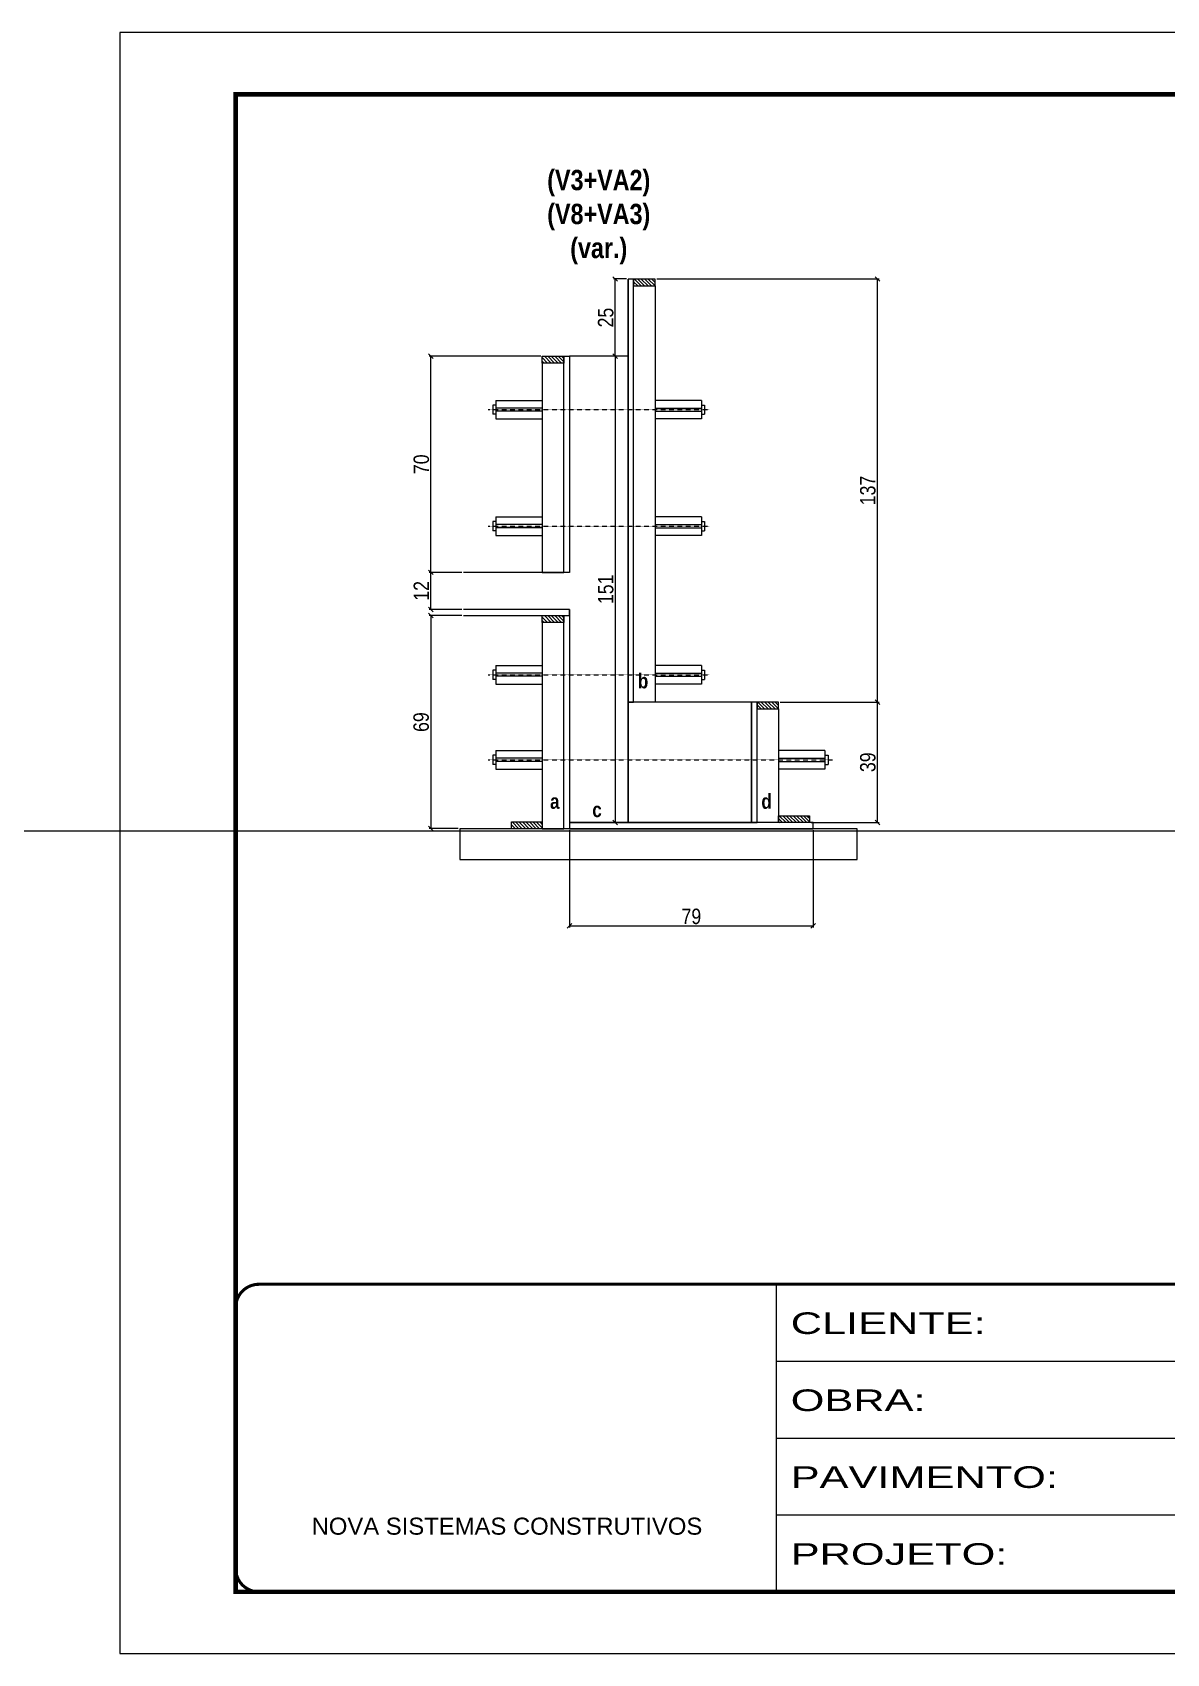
# Model space of a CAD drawing. Extents: x 3330 to 22105, y 1197 to 30204.
# Drawn here: x 14388 to 15123, y 20723 to 21773 of the extents above; entities that cross this region are included whole.
import ezdxf

# ---------------------------------------------------------------- set-up
doc = ezdxf.new("R2010")
doc.units = 0
for name, pattern in [('CONTINUO', [0]), ('DASHED', [0.75, 0.5, -0.25]), ('HIDDEN', [0.375, 0.25, -0.125])]:
    doc.linetypes.add(name, pattern=pattern)
for name, color, linetype in [('barrote', 251, 'Continuous'), ('COTA', 241, 'Continuous'), ('detalhes', 4, 'Continuous'), ('NOMENCLATURA', 7, 'Continuous'), ('Painéis', 200, 'Continuous'), ('SARR_2.2x10', 60, 'Continuous'), ('SARR_2.2x7', 40, 'Continuous'), ('SARR_3.5x7', 81, 'Continuous'), ('TENSOR', 3, 'Continuous')]:
    doc.layers.add(name, color=color, linetype=linetype)
for name, color, linetype, lineweight in [('CONCRETO', 251, 'Continuous', 25), ('Folhas', 255, 'Continuous', 9), ('SARRAFO DE PRESSAO', 251, 'DASHED', 9)]:
    doc.layers.add(name, color=color, linetype=linetype, lineweight=lineweight)
doc.styles.add('ARIAL', font='arial.ttf')
doc.styles.add('COTA TECNICA', font='techl___.ttf', dxfattribs={"height": 10})
doc.styles.add('COTA TECNICA 2X', font='techl___.ttf', dxfattribs={"height": 10})
doc.styles.add('TECNICA', font='techb___.ttf', dxfattribs={"height": 10})
doc.styles.add('Tecnologia', font='')
doc.styles.get('Tecnologia').set_extended_font_data('Forgotten Futurist')
doc.dimstyles.new('PAINEL', dxfattribs={"dimtxt": 10, "dimasz": 3, "dimexe": 3, "dimexo": 3, "dimgap": 3, "dimtad": 1, "dimdec": 1, "dimzin": 12, "dimdsep": 46, "dimtxsty": 'COTA TECNICA', "dimblk1": 'OBLIQUE', "dimblk2": 'OBLIQUE', "dimsah": 1, "dimcen": 0.9, "dimclrd": 4, "dimclre": 4, "dimclrt": 240, "dimadec": 1, "dimazin": 3, "dimtfac": 1, "dimtdec": 1, "dimtmove": 0, "dimatfit": 3, "dimfxl": 1, "dimtolj": 1, "dimtzin": 12, "dimarcsym": 0})
doc.dimstyles.new('SECAO', dxfattribs={"dimscale": 0.333333, "dimtxt": 5, "dimasz": 9, "dimexe": 3, "dimexo": 3, "dimgap": 3, "dimtad": 1, "dimdec": 1, "dimlfac": 0.5, "dimzin": 12, "dimdsep": 46, "dimtxsty": 'COTA TECNICA 2X', "dimblk1": 'OBLIQUE', "dimblk2": 'OBLIQUE', "dimsah": 1, "dimcen": 0.9, "dimclrd": 4, "dimclre": 4, "dimclrt": 240, "dimadec": 1, "dimazin": 3, "dimtfac": 1, "dimtdec": 1, "dimtmove": 0, "dimatfit": 3, "dimfxl": 1, "dimtolj": 1, "dimtzin": 12, "dimarcsym": 0})

# ---------------------------------------------------------------- blocks, each defined once
blk = doc.blocks.new('9999999999')
at = {"color": 30, "linetype": 'CONTINUO'}
for p, q in [((98564.6, 34230.2), (98564.6, 34429.4)), ((98564.6, 34379.6), (99584, 34379.6)), ((98564.6, 34329.8), (99488, 34329.8)), ((99584, 34329.8), (99488, 34329.8)), ((99488, 34329.8), (99488, 34230.2)), ((98564.6, 34280), (99488, 34280))]:
    blk.add_line(p, q, dxfattribs=at)
at = {"color": 30, "linetype": 'CONTINUO', "const_width": 2}
blk.add_lwpolyline([(99584, 34230.2), (99584, 34414.4, 0.414214), (99569, 34429.4), (98229, 34429.4, 0.414214), (98214, 34414.4), (98214, 34245.2, 0.414214), (98229, 34230.2), (99584, 34230.2)], format="xyb", dxfattribs=at)
at = {"layer": 'Folhas'}
blk.add_lwpolyline([(98139, 34190.2), (99624, 34190.2), (99624, 35240.2), (98139, 35240.2)], close=True, dxfattribs=at)
at = {"layer": 'Folhas', "color": 30, "const_width": 3}
blk.add_lwpolyline([(98214, 34230.2), (99584, 34230.2), (99584, 35200.2), (98214, 35200.2)], close=True, dxfattribs=at)
at = {"color": 7, "linetype": 'Continuous', "ltscale": 5, "style": 'ARIAL'}
for s, height, p in [('TRISUL', 15.48, (98837.7, 34393.1)), ('VALDIR NIEMEYER', 15.483, (98837.7, 34343.3)), ('TIPO 1', 15.48, (98837.7, 34293.5)), ('NOVA SISTEMAS CONSTRUTIVOS', 11.059, (98263.2, 34267.2)), ('LATERAIS DE VIGAS', 15.483, (98837.7, 34243.7))]:
    blk.add_text(s, height=height, dxfattribs=at).set_placement(p)
at = {"layer": 'Folhas', "color": 7, "style": 'Tecnologia', "width": 1.5}
for s, p in [('CLIENTE:', (98573.7, 34397.2)), ('OBRA:', (98573.7, 34347.3)), ('PAVIMENTO:', (98573.7, 34297.5)), ('PROJETO:', (98573.7, 34247.7))]:
    blk.add_text(s, height=14, dxfattribs=at).set_placement(p)
blk = doc.blocks.new('_Oblique')
at = {"color": 0, "linetype": 'ByBlock', "lineweight": -2}
blk.add_line((-0.5, -0.5), (0.5, 0.5), dxfattribs=at)
blk = doc.blocks.new('*D2587')
at = {"layer": 'COTA', "color": 4, "lineweight": -2, "transparency": 16777216}
for p, q in [((14872.5, 21339.4), (14936.6, 21339.4)), ((14935.6, 21261.4), (14935.6, 21339.4)), ((14892.5, 21261.4), (14936.6, 21261.4))]:
    blk.add_line(p, q, dxfattribs=at)
at = {"layer": 'Defpoints', "color": 0, "transparency": 16777216}
for p in [(14871.5, 21339.4), (14935.6, 21339.4), (14891.5, 21261.4)]:
    blk.add_point(p, dxfattribs=at)
at = {"layer": 'COTA', "color": 4, "lineweight": -2, "transparency": 16777216, "xscale": 3, "yscale": 3, "zscale": 3}
for p, rotation in [((14935.6, 21339.4), 90), ((14935.6, 21261.4), 270)]:
    blk.add_blockref('_Oblique', p, dxfattribs=dict(at, rotation=rotation))
at = {"layer": 'COTA', "color": 240, "transparency": 16777216, "insert": (14929.3, 21300.4), "char_height": 10, "attachment_point": 5, "rotation": 90, "style": 'COTA TECNICA 2X'}
blk.add_mtext('\\A1;39', dxfattribs=at)
blk = doc.blocks.new('*D2588')
at = {"layer": 'COTA', "color": 4, "lineweight": -2, "transparency": 16777216}
for p, q in [((14792.5, 21613.4), (14936.6, 21613.4)), ((14935.6, 21339.4), (14935.6, 21613.4)), ((14872.5, 21339.4), (14936.6, 21339.4))]:
    blk.add_line(p, q, dxfattribs=at)
at = {"layer": 'Defpoints', "color": 0, "transparency": 16777216}
for p in [(14791.5, 21613.4), (14935.6, 21613.4), (14871.5, 21339.4)]:
    blk.add_point(p, dxfattribs=at)
at = {"layer": 'COTA', "color": 4, "lineweight": -2, "transparency": 16777216, "xscale": 3, "yscale": 3, "zscale": 3}
for p, rotation in [((14935.6, 21613.4), 90), ((14935.6, 21339.4), 270)]:
    blk.add_blockref('_Oblique', p, dxfattribs=dict(at, rotation=rotation))
at = {"layer": 'COTA', "color": 240, "transparency": 16777216, "insert": (14929.3, 21476.4), "char_height": 10, "attachment_point": 5, "rotation": 90, "style": 'COTA TECNICA 2X'}
blk.add_mtext('\\A1;137', dxfattribs=at)
blk = doc.blocks.new('*D2589')
at = {"layer": 'COTA', "color": 4, "lineweight": -2, "transparency": 16777216}
for p, q in [((14666.2, 21395.4), (14645, 21395.4)), ((14646, 21395.4), (14646, 21257.4)), ((14663.8, 21257.4), (14645, 21257.4))]:
    blk.add_line(p, q, dxfattribs=at)
at = {"layer": 'Defpoints', "color": 0, "transparency": 16777216}
for p in [(14667.2, 21395.4), (14646, 21257.4), (14664.8, 21257.4, 0)]:
    blk.add_point(p, dxfattribs=at)
at = {"layer": 'COTA', "color": 4, "lineweight": -2, "transparency": 16777216, "xscale": 3, "yscale": 3, "zscale": 3}
for p, rotation in [((14646, 21395.4), 90), ((14646, 21257.4), 270)]:
    blk.add_blockref('_Oblique', p, dxfattribs=dict(at, rotation=rotation))
at = {"layer": 'COTA', "color": 240, "transparency": 16777216, "insert": (14639.8, 21326.4), "char_height": 10, "attachment_point": 5, "rotation": 90, "style": 'COTA TECNICA 2X'}
blk.add_mtext('\\A1;69', dxfattribs=at)
blk = doc.blocks.new('*D2590')
at = {"layer": 'COTA', "color": 4, "lineweight": -2, "transparency": 16777216}
for p, q in [((14666.2, 21423.4), (14645, 21423.4)), ((14646, 21399.4), (14646, 21423.4)), ((14666.2, 21399.4), (14645, 21399.4))]:
    blk.add_line(p, q, dxfattribs=at)
at = {"layer": 'Defpoints', "color": 0, "transparency": 16777216}
for p in [(14646, 21423.4), (14667.2, 21423.4), (14667.2, 21399.4)]:
    blk.add_point(p, dxfattribs=at)
at = {"layer": 'COTA', "color": 4, "lineweight": -2, "transparency": 16777216, "xscale": 3, "yscale": 3, "zscale": 3}
for p, rotation in [((14646, 21423.4), 90), ((14646, 21399.4), 270)]:
    blk.add_blockref('_Oblique', p, dxfattribs=dict(at, rotation=rotation))
at = {"layer": 'COTA', "color": 240, "transparency": 16777216, "insert": (14639.9, 21411.4), "char_height": 10, "attachment_point": 5, "rotation": 90, "style": 'COTA TECNICA 2X'}
blk.add_mtext('\\A1;12', dxfattribs=at)
blk = doc.blocks.new('*D2591')
at = {"layer": 'COTA', "color": 4, "lineweight": -2, "transparency": 16777216}
for p, q in [((14717.3, 21563.4), (14645, 21563.4)), ((14646, 21423.4), (14646, 21563.4)), ((14666.2, 21423.4), (14645, 21423.4))]:
    blk.add_line(p, q, dxfattribs=at)
at = {"layer": 'Defpoints', "color": 0, "transparency": 16777216}
for p in [(14646, 21563.4), (14718.3, 21563.4), (14667.2, 21423.4)]:
    blk.add_point(p, dxfattribs=at)
at = {"layer": 'COTA', "color": 4, "lineweight": -2, "transparency": 16777216, "xscale": 3, "yscale": 3, "zscale": 3}
for p, rotation in [((14646, 21563.4), 90), ((14646, 21423.4), 270)]:
    blk.add_blockref('_Oblique', p, dxfattribs=dict(at, rotation=rotation))
at = {"layer": 'COTA', "color": 240, "transparency": 16777216, "insert": (14639.9, 21493.4), "char_height": 10, "attachment_point": 5, "rotation": 90, "style": 'COTA TECNICA 2X'}
blk.add_mtext('\\A1;70', dxfattribs=at)
blk = doc.blocks.new('*D2592')
at = {"layer": 'COTA', "color": 4, "lineweight": -2, "transparency": 16777216}
for p, q in [((14772.9, 21563.4), (14764.5, 21563.4)), ((14765.5, 21563.4), (14765.5, 21261.4)), ((14772.9, 21261.4), (14764.5, 21261.4))]:
    blk.add_line(p, q, dxfattribs=at)
at = {"layer": 'Defpoints', "color": 0, "transparency": 16777216}
for p in [(14773.9, 21563.4), (14765.5, 21261.4), (14773.9, 21261.4)]:
    blk.add_point(p, dxfattribs=at)
at = {"layer": 'COTA', "color": 4, "lineweight": -2, "transparency": 16777216, "xscale": 3, "yscale": 3, "zscale": 3}
for p, rotation in [((14765.5, 21563.4), 90), ((14765.5, 21261.4), 270)]:
    blk.add_blockref('_Oblique', p, dxfattribs=dict(at, rotation=rotation))
at = {"layer": 'COTA', "color": 240, "transparency": 16777216, "insert": (14759.4, 21412.4), "char_height": 10, "attachment_point": 5, "rotation": 90, "style": 'COTA TECNICA 2X'}
blk.add_mtext('\\A1;151', dxfattribs=at)
blk = doc.blocks.new('*D2593')
at = {"layer": 'COTA', "color": 4, "lineweight": -2, "transparency": 16777216}
for p, q in [((14735.9, 21256.4), (14735.9, 21193.4)), ((14893.9, 21256.4), (14893.9, 21193.4)), ((14735.9, 21194.4), (14893.9, 21194.4))]:
    blk.add_line(p, q, dxfattribs=at)
at = {"layer": 'Defpoints', "color": 0, "transparency": 16777216}
for p in [(14735.9, 21257.4), (14893.9, 21257.4), (14893.9, 21194.4)]:
    blk.add_point(p, dxfattribs=at)
at = {"layer": 'COTA', "color": 4, "lineweight": -2, "transparency": 16777216, "xscale": 3, "yscale": 3, "zscale": 3, "rotation": 180}
blk.add_blockref('_Oblique', (14735.9, 21194.4), dxfattribs=at)
at = {"layer": 'COTA', "color": 4, "lineweight": -2, "transparency": 16777216, "xscale": 3, "yscale": 3, "zscale": 3}
blk.add_blockref('_Oblique', (14893.9, 21194.4), dxfattribs=at)
at = {"layer": 'COTA', "color": 240, "transparency": 16777216, "insert": (14814.9, 21200.5), "char_height": 10, "attachment_point": 5, "style": 'COTA TECNICA 2X'}
blk.add_mtext('\\A1;79', dxfattribs=at)
blk = doc.blocks.new('*D2594')
at = {"layer": 'COTA', "color": 4, "lineweight": -2, "transparency": 16777216}
for p, q in [((14772.9, 21613.4), (14764.5, 21613.4)), ((14765.5, 21563.4), (14765.5, 21613.4)), ((14772.9, 21563.4), (14764.5, 21563.4))]:
    blk.add_line(p, q, dxfattribs=at)
at = {"layer": 'Defpoints', "color": 0, "transparency": 16777216}
for p in [(14765.5, 21613.4), (14773.9, 21613.4), (14773.9, 21563.4)]:
    blk.add_point(p, dxfattribs=at)
at = {"layer": 'COTA', "color": 4, "lineweight": -2, "transparency": 16777216, "xscale": 3, "yscale": 3, "zscale": 3}
for p, rotation in [((14765.5, 21613.4), 90), ((14765.5, 21563.4), 270)]:
    blk.add_blockref('_Oblique', p, dxfattribs=dict(at, rotation=rotation))
at = {"layer": 'COTA', "color": 240, "transparency": 16777216, "insert": (14759.4, 21588.4), "char_height": 10, "attachment_point": 5, "rotation": 90, "style": 'COTA TECNICA 2X'}
blk.add_mtext('\\A1;25', dxfattribs=at)
blk = doc.blocks.new('*D2212')
at = {"layer": 'COTA', "color": 4, "linetype": 'ByBlock', "lineweight": -2, "transparency": 16777216}
for p, q in [((13774.7, 21313.8), (13802.2, 21313.8)), ((13799.2, 21255.8), (13799.2, 21313.8)), ((15465, 21255.8), (13796.2, 21255.8))]:
    blk.add_line(p, q, dxfattribs=at)
at = {"layer": 'Defpoints', "color": 0, "linetype": 'ByBlock', "transparency": 16777216}
for p in [(13771.7, 21313.8), (13799.2, 21313.8), (15468, 21255.8)]:
    blk.add_point(p, dxfattribs=at)
at = {"layer": 'COTA', "color": 4, "linetype": 'ByBlock', "lineweight": -2, "transparency": 16777216, "xscale": 3, "yscale": 3, "zscale": 3}
for p, rotation in [((13799.2, 21313.8), 90), ((13799.2, 21255.8), 270)]:
    blk.add_blockref('_Oblique', p, dxfattribs=dict(at, rotation=rotation))
at = {"layer": 'COTA', "color": 240, "linetype": 'ByBlock', "transparency": 16777216, "insert": (13791.1, 21284.8), "char_height": 10, "attachment_point": 5, "rotation": 90, "style": 'COTA TECNICA'}
blk.add_mtext('\\A1;58', dxfattribs=at)

msp = doc.modelspace()

# ---------------------------------------------------------------- hatches: boundary and pattern name
at = {"layer": 'SARR_2.2x10'}
h = msp.add_hatch(dxfattribs=at)
h.set_pattern_fill('ANSI31', color=256, scale=0.5, angle=90)
h.set_pattern_definition([(135, (48065.0115, -102250.7959), (-1.122532015, -1.122532015), [])])
h.paths.add_polyline_path([(14871.47, 21265.77), (14871.47, 21261.37), (14891.47, 21261.37), (14891.47, 21265.77)])
h = msp.add_hatch(dxfattribs=at)
h.set_pattern_fill('ANSI31', color=256, scale=0.5, angle=90)
h.set_pattern_definition([(135, (47891.8115, -102254.7959), (-1.122532015, -1.122532015), [])])
h.paths.add_polyline_path([(14698.27, 21261.77), (14698.27, 21257.37), (14718.27, 21257.37), (14718.27, 21261.77)])
at = {"layer": 'SARR_2.2x7'}
h = msp.add_hatch(dxfattribs=at)
h.set_pattern_fill('ANSI31', color=256, scale=0.5, angle=90)
h.set_pattern_definition([(135, (47885.8115, -101903.1959), (-1.122532015, -1.122532015), [])])
h.paths.add_polyline_path([(14777.47, 21613.37), (14777.47, 21608.97), (14791.47, 21608.97), (14791.47, 21613.37)])
h = msp.add_hatch(dxfattribs=at)
h.set_pattern_fill('ANSI31', color=256, scale=0.5, angle=90)
h.set_pattern_definition([(135, (47885.8115, -101953.1959), (-1.122532015, -1.122532015), [])])
h.paths.add_polyline_path([(14732.27, 21563.37), (14732.27, 21558.97), (14718.27, 21558.97), (14718.27, 21563.37)])
h = msp.add_hatch(dxfattribs=at)
h.set_pattern_fill('ANSI31', color=256, scale=0.5, angle=90)
h.set_pattern_definition([(135, (47885.8115, -102121.1959), (-1.122532015, -1.122532015), [])])
h.paths.add_polyline_path([(14732.27, 21395.37), (14732.27, 21390.97), (14718.27, 21390.97), (14718.27, 21395.37)])
h = msp.add_hatch(dxfattribs=at)
h.set_pattern_fill('ANSI31', color=256, scale=0.5, angle=90)
h.set_pattern_definition([(135, (47965.8115, -102177.1959), (-1.122532015, -1.122532015), [])])
h.paths.add_polyline_path([(14857.47, 21339.37), (14857.47, 21334.97), (14871.47, 21334.97), (14871.47, 21339.37)])

# ---------------------------------------------------------------- linework, layer by layer
at = {"ltscale": 3}
for p, q in [((14686.27, 21531.78), (14686.27, 21525.78)), ((14688.27, 21531.78), (14686.27, 21531.78)), ((14688.27, 21525.78), (14686.27, 21525.78)), ((14688.27, 21534.78), (14688.27, 21522.78)), ((14688.27, 21534.78), (14718.27, 21534.78)), ((14718.27, 21529.78), (14688.27, 21529.78)), ((14718.27, 21527.78), (14688.27, 21527.78)), ((14821.47, 21534.78), (14791.47, 21534.78)), ((14791.47, 21529.78), (14821.47, 21529.78)), ((14791.47, 21527.78), (14821.47, 21527.78)), ((14821.47, 21534.78), (14821.47, 21522.78)), ((14821.47, 21531.78), (14823.47, 21531.78)), ((14821.47, 21525.78), (14823.47, 21525.78)), ((14823.47, 21531.78), (14823.47, 21525.78)), ((14688.27, 21522.78), (14718.27, 21522.78)), ((14821.47, 21522.78), (14791.47, 21522.78)), ((14686.27, 21456.33), (14686.27, 21450.33)), ((14688.27, 21456.33), (14686.27, 21456.33)), ((14688.27, 21459.33), (14688.27, 21447.33)), ((14688.27, 21459.33), (14718.27, 21459.33)), ((14718.27, 21454.33), (14688.27, 21454.33)), ((14718.27, 21452.33), (14688.27, 21452.33)), ((14821.47, 21459.33), (14791.47, 21459.33)), ((14791.47, 21454.33), (14821.47, 21454.33)), ((14791.47, 21452.33), (14821.47, 21452.33)), ((14821.47, 21459.33), (14821.47, 21447.33)), ((14821.47, 21456.33), (14823.47, 21456.33)), ((14823.47, 21456.33), (14823.47, 21450.33)), ((14688.27, 21450.33), (14686.27, 21450.33)), ((14688.27, 21447.33), (14718.27, 21447.33)), ((14821.47, 21447.33), (14791.47, 21447.33)), ((14821.47, 21450.33), (14823.47, 21450.33)), ((14686.27, 21360.06), (14686.27, 21354.06)), ((14688.27, 21360.06), (14686.27, 21360.06)), ((14688.27, 21363.06), (14688.27, 21351.06)), ((14688.27, 21363.06), (14718.27, 21363.06)), ((14718.27, 21358.06), (14688.27, 21358.06)), ((14821.47, 21363.06), (14791.47, 21363.06)), ((14791.47, 21358.06), (14821.47, 21358.06)), ((14821.47, 21363.06), (14821.47, 21351.06)), ((14821.47, 21360.06), (14823.47, 21360.06)), ((14823.47, 21360.06), (14823.47, 21354.06)), ((14688.27, 21354.06), (14686.27, 21354.06)), ((14718.27, 21356.06), (14688.27, 21356.06)), ((14688.27, 21351.06), (14718.27, 21351.06)), ((14791.47, 21356.06), (14821.47, 21356.06)), ((14821.47, 21351.06), (14791.47, 21351.06)), ((14821.47, 21354.06), (14823.47, 21354.06)), ((14686.27, 21304.94), (14686.27, 21298.94)), ((14688.27, 21304.94), (14686.27, 21304.94)), ((14688.27, 21307.94), (14688.27, 21295.94)), ((14688.27, 21307.94), (14718.27, 21307.94)), ((14901.47, 21307.94), (14871.47, 21307.94)), ((14901.47, 21307.94), (14901.47, 21295.94)), ((14901.47, 21304.94), (14903.47, 21304.94)), ((14903.47, 21304.94), (14903.47, 21298.94)), ((14688.27, 21298.94), (14686.27, 21298.94)), ((14718.27, 21302.94), (14688.27, 21302.94)), ((14718.27, 21300.94), (14688.27, 21300.94)), ((14688.27, 21295.94), (14718.27, 21295.94)), ((14871.47, 21302.94), (14901.47, 21302.94)), ((14871.47, 21300.94), (14901.47, 21300.94)), ((14901.47, 21295.94), (14871.47, 21295.94)), ((14901.47, 21298.94), (14903.47, 21298.94))]:
    msp.add_line(p, q, dxfattribs=at)
at = {"layer": 'barrote', "elevation": 0}
msp.add_lwpolyline([(14664.82, 21237.37), (14922.43, 21237.37), (14922.43, 21257.37), (14664.82, 21257.37)], close=True, dxfattribs=at)
at = {"layer": 'CONCRETO', "linetype": 'Continuous'}
for p, q in [((14773.87, 21339.37), (14773.87, 21613.37)), ((14773.87, 21563.37), (14735.87, 21563.37)), ((14735.87, 21563.37), (14735.87, 21423.37)), ((14735.87, 21423.37), (14667.17, 21423.37)), ((14735.87, 21399.37), (14735.87, 21261.37)), ((14773.87, 21261.37), (14773.87, 21339.37)), ((14853.87, 21339.37), (14773.87, 21339.37)), ((14773.87, 21339.37), (14773.87, 21261.37)), ((14853.87, 21261.37), (14853.87, 21339.37)), ((14735.87, 21261.37), (14773.87, 21261.37)), ((14773.87, 21261.37), (14853.87, 21261.37))]:
    msp.add_line(p, q, dxfattribs=at)
at = {"layer": 'Painéis', "linetype": 'Continuous', "elevation": 0}
for points in [[(14777.47, 21339.37), (14777.47, 21613.37), (14773.87, 21613.37), (14773.87, 21339.37)], [(14732.27, 21423.37), (14732.27, 21563.37), (14735.87, 21563.37), (14735.87, 21423.37)], [(14732.27, 21257.37), (14732.27, 21395.37), (14735.87, 21395.37), (14735.87, 21257.37)], [(14857.47, 21261.37), (14857.47, 21339.37), (14853.87, 21339.37), (14853.87, 21261.37)]]:
    msp.add_lwpolyline(points, close=True, dxfattribs=at)
at = {"layer": 'Painéis', "linetype": 'Continuous'}
msp.add_lwpolyline([(14667.17, 21395.37), (14735.87, 21395.37), (14735.87, 21399.37), (14667.17, 21399.37)], dxfattribs=at)
msp.add_lwpolyline([(14893.87, 21261.37), (14735.87, 21261.37), (14735.87, 21257.37), (14893.87, 21257.37)], close=True, dxfattribs=at)
at = {"layer": 'SARR_2.2x10', "elevation": 0}
for points in [[(14871.47, 21265.77), (14891.47, 21265.77), (14891.47, 21261.37), (14871.47, 21261.37)], [(14698.27, 21261.77), (14718.27, 21261.77), (14718.27, 21257.37), (14698.27, 21257.37)]]:
    msp.add_lwpolyline(points, close=True, dxfattribs=at)
at = {"layer": 'SARR_2.2x7'}
for points in [[(14791.47, 21613.37), (14777.47, 21613.37), (14777.47, 21608.97), (14791.47, 21608.97)], [(14718.27, 21563.37), (14732.27, 21563.37), (14732.27, 21558.97), (14718.27, 21558.97)], [(14718.27, 21395.37), (14732.27, 21395.37), (14732.27, 21390.97), (14718.27, 21390.97)], [(14871.47, 21339.37), (14857.47, 21339.37), (14857.47, 21334.97), (14871.47, 21334.97)]]:
    msp.add_lwpolyline(points, close=True, dxfattribs=at)
at = {"layer": 'SARR_3.5x7', "elevation": 0}
for points in [[(14777.47, 21608.97), (14791.47, 21608.97), (14791.47, 21339.37), (14777.47, 21339.37)], [(14732.27, 21558.97), (14718.27, 21558.97), (14718.27, 21423.37), (14732.27, 21423.37)], [(14732.27, 21390.97), (14718.27, 21390.97), (14718.27, 21257.37), (14732.27, 21257.37)], [(14857.47, 21334.97), (14871.47, 21334.97), (14871.47, 21261.37), (14857.47, 21261.37)]]:
    msp.add_lwpolyline(points, close=True, dxfattribs=at)
at = {"layer": 'TENSOR', "linetype": 'HIDDEN', "ltscale": 0.5}
for p, q in [((14683.27, 21528.78), (14826.47, 21528.78)), ((14683.27, 21453.33), (14826.47, 21453.33)), ((14683.27, 21357.06), (14826.47, 21357.06)), ((14683.27, 21301.94), (14906.47, 21301.94))]:
    msp.add_line(p, q, dxfattribs=at)

# ---------------------------------------------------------------- block references
at = {"layer": 'SARRAFO DE PRESSAO', "color": 6, "linetype": 'ByBlock'}
msp.add_blockref('9999999999', (-83694.42, -13467.11), dxfattribs=at)

# ---------------------------------------------------------------- texts
at = {"layer": 'detalhes', "style": 'TECNICA'}
for s, p in [('b', (14780.26, 21348.27)), ('a', (14723.3, 21270.27)), ('d', (14860.26, 21270.27)), ('c', (14750.69, 21264.85))]:
    msp.add_text(s, height=9.6, dxfattribs=at).set_placement(p)
at = {"layer": 'NOMENCLATURA', "insert": (14754.87, 21684.12), "char_height": 13.2, "attachment_point": 2, "style": 'TECNICA'}
msp.add_mtext_dynamic_manual_height_columns('(V3+VA2)\\P(V8+VA3)\\P(var.)', width=300.2766, gutter_width=1, heights=[0], dxfattribs=at)

# ---------------------------------------------------------------- dimensions: what is measured, and where the dimension line sits
at = {"layer": 'COTA'}
for base, p1, p2, picture, middle in [((14765.51, 21613.37), (14773.87, 21563.37), (14773.87, 21613.37), '*D2594', (14759.41, 21588.37)), ((14935.57, 21613.37), (14871.47, 21339.37), (14791.47, 21613.37), '*D2588', (14929.35, 21476.37)), ((14645.95, 21563.37), (14667.17, 21423.37), (14718.27, 21563.37), '*D2591', (14639.85, 21493.37)), ((14765.51, 21261.37), (14773.87, 21563.37), (14773.87, 21261.37), '*D2592', (14759.41, 21412.37)), ((14645.95, 21423.37), (14667.17, 21399.37), (14667.17, 21423.37), '*D2590', (14639.9, 21411.37)), ((14645.95, 21257.37), (14667.17, 21395.37), (14664.82, 21257.37), '*D2589', (14639.82, 21326.37)), ((14935.57, 21339.37), (14891.47, 21261.37), (14871.47, 21339.37), '*D2587', (14929.32, 21300.37))]:
    dim = msp.add_linear_dim(base=base, p1=p1, p2=p2, angle=90, dimstyle='SECAO', dxfattribs=at)
    dim.commit()
    dim.dimension.update_dxf_attribs({"geometry": picture, "text_midpoint": middle})
at = {"layer": 'COTA', "linetype": 'ByBlock'}
dim = msp.add_linear_dim(base=(13799.25, 21313.8), p1=(15468.05, 21255.8), p2=(13771.72, 21313.8), angle=90, dimstyle='PAINEL', dxfattribs=at)
dim.commit()
dim.dimension.update_dxf_attribs({"geometry": '*D2212', "text_midpoint": (13791.12, 21284.8)})
at = {"layer": 'COTA'}
dim = msp.add_linear_dim(base=(14893.87, 21194.43), p1=(14735.87, 21257.37), p2=(14893.87, 21257.37), dimstyle='SECAO', dxfattribs=at)
dim.commit()
dim.dimension.update_dxf_attribs({"geometry": '*D2593', "text_midpoint": (14814.87, 21200.53)})

doc.saveas('drawing.dxf')
